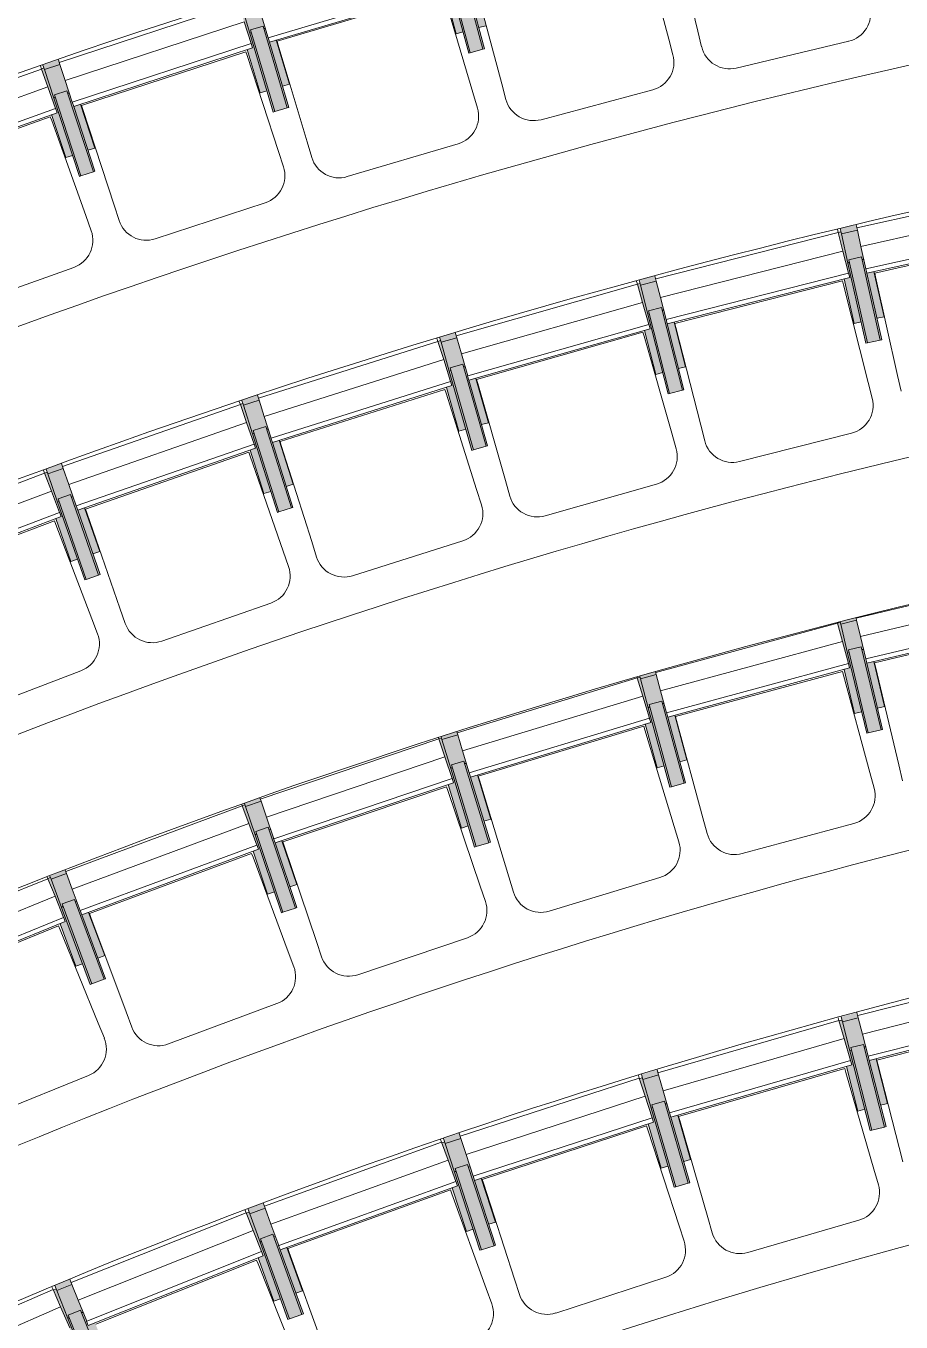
# Model space of a CAD drawing. Header units: millimetres. Extents: x 90978 to 295199, y -4084 to 97293.
# Drawn here: x 204839 to 206977, y 20361 to 23528 of the extents above; entities that cross this region are included whole.
import ezdxf

# ---------------------------------------------------------------- set-up
doc = ezdxf.new("R2010")
doc.units = ezdxf.units.MM
doc.header["$MEASUREMENT"] = 0
doc.layers.add('CSM-STL-XX-ZZ-M3-A-XXXX-00001_detached _19_04_21__rvt-1-Level 0$0$I-FURN', color=8, linetype='CONTINUOUS', lineweight=9)

msp = doc.modelspace()

# ---------------------------------------------------------------- hatches: boundary and pattern name
at = {"layer": 'CSM-STL-XX-ZZ-M3-A-XXXX-00001_detached _19_04_21__rvt-1-Level 0$0$I-FURN'}
h = msp.add_hatch(color=256, dxfattribs=at)
h.paths.add_polyline_path([(205889.6, 23509), (205906.5, 23513.5), (205848.2, 23730.8), (205842.3, 23728.3), (205874.6, 23619.8), (205861, 23615.7), (205870.3, 23581)], flags=0)
h.paths.add_polyline_path([(205945.1, 23523.9), (205962, 23528.4), (205932.8, 23637.3), (205915.9, 23632.8), (205937.3, 23552.9)], flags=0)
for points in [[(205924.2, 23462.5), (205955.2, 23470.9), (205901.3, 23672.2), (205870.3, 23663.8), (205890.2, 23589.6)], [(205955.2, 23470.9), (205959, 23471.9), (205905.9, 23666), (205903, 23666), (205937.3, 23537.6)], [(205920.4, 23461.5), (205924.2, 23462.5), (205871.9, 23657.7), (205868.4, 23655.7), (205920.1, 23462.5)], [(205385.5, 23510.1), (205389, 23512.2), (205387.2, 23518.4), (205418, 23527.5), (205419.8, 23521.4), (205423.9, 23521.6), (205402.9, 23592), (205364.6, 23580.6), (205385.2, 23511.2)], [(205442.9, 23317.5), (205446.7, 23318.6), (205389, 23512.2), (205385.5, 23510.1), (205442.5, 23318.6)], [(205446.7, 23318.6), (205477.4, 23327.8), (205418, 23527.5), (205387.2, 23518.4), (205435.7, 23355.4)], [(205477.4, 23327.8), (205481.2, 23328.9), (205423.9, 23521.6), (205419.8, 23521.4), (205469.2, 23355.4)], [(204884, 23421.2), (204922, 23433.7), (204918.2, 23445.3), (204880.4, 23432.3)], [(204906.9, 23351.4), (204910.3, 23353.6), (204908.3, 23359.7), (204938.9, 23369.7), (204940.8, 23363.6), (204944.9, 23363.9), (204922, 23433.7), (204884, 23421.2), (204906.6, 23352.4)], [(204969.5, 23160.4), (204973.2, 23161.6), (204910.3, 23353.6), (204906.9, 23351.4), (204969.1, 23161.6)], [(204973.2, 23161.6), (205003.7, 23171.6), (204938.9, 23369.7), (204908.3, 23359.7), (204929, 23296.7)], [(205003.7, 23171.6), (205007.5, 23172.9), (204944.9, 23363.9), (204940.8, 23363.6), (204984.9, 23229.2)], [(206830.7, 23020.3), (206869.8, 23029.1), (206866.9, 23041.7), (206828, 23032.7)], [(206846.7, 22948.6), (206850.4, 22950.5), (206849, 22956.7), (206880.3, 22963.7), (206881.7, 22957.5), (206885.7, 22957.5), (206869.8, 23029.1), (206830.8, 23020.1), (206846.3, 22950.6)], [(206894.4, 22753.3), (206925.7, 22760.3), (206880.3, 22963.7), (206849, 22956.7), (206864.5, 22887)], [(206890.5, 22752.4), (206894.4, 22753.3), (206850.4, 22950.5), (206846.7, 22948.6), (206890.3, 22753.3)], [(206925.7, 22760.3), (206929.6, 22761.2), (206884.8, 22957.4), (206881.7, 22957.3), (206914.3, 22811.4)], [(206339.9, 22894.7), (206378.7, 22904.5), (206375.4, 22917.5), (206336.7, 22907.5), (206338, 22902.4)], [(206358, 22823.4), (206361.6, 22825.4), (206360, 22831.6), (206391.1, 22839.5), (206392.7, 22833.3), (206396.8, 22833.3), (206378.7, 22904.5), (206339.9, 22894.7), (206357.9, 22824)], [(206411.2, 22629.6), (206442.4, 22637.5), (206391.1, 22839.5), (206360, 22831.6), (206405.4, 22652.8)], [(206407.4, 22628.6), (206411.2, 22629.6), (206361.6, 22825.4), (206358, 22823.4), (206407.2, 22629.6)], [(206442.4, 22637.5), (206446.2, 22638.4), (206395.7, 22833.3), (206392.7, 22833.3), (206438.5, 22652.8)], [(205853, 22754.8), (205891.4, 22765.8), (205887.6, 22779.2), (205849.4, 22767.2)], [(205873.1, 22684.2), (205876.6, 22686.2), (205874.8, 22692.4), (205905.7, 22701.2), (205907.5, 22695), (205911.6, 22695.1), (205891.4, 22765.8), (205853, 22754.8), (205872.6, 22685.8)], [(205928.1, 22490.8), (205931.9, 22491.9), (205876, 22685.9), (205873.4, 22683), (205927.8, 22491.9)], [(205931.9, 22491.9), (205962.8, 22500.7), (205905.7, 22701.2), (205874.8, 22692.4), (205892.5, 22630.2)], [(205962.8, 22500.7), (205966.6, 22501.8), (205910.4, 22695.1), (205907.5, 22695), (205942.5, 22572)], [(205370.2, 22601), (205408.4, 22613.1), (205404.3, 22625.8), (205366.5, 22612.8)], [(205392.4, 22531), (205395.9, 22533.1), (205393.9, 22539.2), (205424.6, 22548.9), (205426.5, 22542.8), (205430.5, 22543), (205408.4, 22613.1), (205370.2, 22601), (205391.9, 22532.5)], [(205453, 22339.3), (205456.8, 22340.5), (205394.9, 22532.5), (205392.4, 22531), (205452.6, 22340.5)], [(205456.8, 22340.5), (205487.4, 22350.2), (205424.6, 22548.9), (205393.9, 22539.2), (205432.1, 22418.6)], [(205487.4, 22350.2), (205491.1, 22351.3), (205430.5, 22543), (205426.5, 22542.8), (205467.4, 22413.3)], [(204892.2, 22433.3), (204929.9, 22446.4), (204925.7, 22458.7), (204888.2, 22444.7)], [(204916.3, 22363.9), (204919.7, 22366.1), (204917.6, 22372.2), (204948, 22382.7), (204950.1, 22376.7), (204954.1, 22377.1), (204929.9, 22446.4), (204892.2, 22433.3), (204915.9, 22365.3)], [(204982.5, 22174.1), (204986.2, 22175.4), (204919.7, 22366.1), (204916.3, 22363.9), (204982, 22175.4)], [(204986.2, 22175.4), (205016.5, 22185.9), (204948, 22382.7), (204917.6, 22372.2), (204983, 22184.4)], [(205016.5, 22185.9), (205020.2, 22187.2), (204954.1, 22377.1), (204950.1, 22376.7), (204999.6, 22234.4)], [(206829.1, 22066.4), (206868, 22075.6), (206866.7, 22081.1), (206827.8, 22071.7)], [(206846.1, 21994.9), (206849.7, 21996.8), (206848.2, 22003), (206879.5, 22010.4), (206881, 22004.2), (206885, 22004.2), (206868, 22075.6), (206829.1, 22066.4), (206845.7, 21996.6)], [(206892.7, 21799.4), (206896.5, 21800.3), (206849.7, 21996.8), (206846.1, 21994.9), (206892.5, 21800.3)], [(206896.5, 21800.3), (206927.8, 21807.7), (206879.5, 22010.4), (206848.2, 22003), (206863, 21941.1)], [(206927.8, 21807.7), (206931.6, 21808.6), (206884, 22004.2), (206881, 22004.2), (206914.2, 21864.8)], [(206340, 21932.7), (206378.6, 21943.1), (206376.8, 21949.9), (206338.3, 21939.1)], [(206359.2, 21861.8), (206362.7, 21863.8), (206361.1, 21869.9), (206392.1, 21878.3), (206393.8, 21872.1), (206397.8, 21872.2), (206378.6, 21943.1), (206340, 21932.7), (206359.1, 21862.1)], [(206411.7, 21667.7), (206415.5, 21668.8), (206362.7, 21863.8), (206359.2, 21861.8), (206411.5, 21668.8)], [(206415.5, 21668.8), (206446.5, 21677.2), (206392.1, 21878.3), (206361.1, 21869.9), (206402.8, 21716)], [(206446.5, 21677.2), (206450.3, 21678.2), (206396.7, 21872.2), (206393.8, 21872.1), (206436, 21716)], [(205855.2, 21784.1), (205893.5, 21795.8), (205891.2, 21803.4), (205853.2, 21790.8)], [(205876.6, 21713.8), (205880.1, 21716), (205878.2, 21722), (205908.9, 21731.4), (205910.8, 21725.3), (205914.9, 21725.5), (205893.5, 21795.8), (205855.2, 21784.1), (205876.2, 21715.2)], [(205938.8, 21522.6), (205969.5, 21532), (205908.9, 21731.4), (205878.2, 21722), (205897.2, 21659.6)], [(205935, 21521.5), (205938.8, 21522.6), (205880.1, 21715.9), (205876.6, 21713.8), (205934.7, 21522.6)], [(205969.5, 21532), (205973.3, 21533.1), (205914.9, 21725.5), (205910.8, 21725.3), (205948.6, 21600.8)], [(205375.2, 21620.9), (205413.1, 21633.6), (205410.5, 21641.5), (205372.9, 21627.9)], [(205398.7, 21551.2), (205402.1, 21553.4), (205400.1, 21559.5), (205430.5, 21569.8), (205432.6, 21563.7), (205436.6, 21564), (205413.1, 21633.6), (205375.2, 21620.9), (205398.3, 21552.5)], [(205466.7, 21362), (205497.2, 21372.3), (205430.5, 21569.8), (205400.1, 21559.5), (205426.3, 21481.8)], [(205463, 21360.8), (205466.7, 21362), (205402.1, 21553.4), (205398.7, 21551.2), (205462.6, 21362)], [(205497.2, 21372.3), (205500.9, 21373.6), (205436.6, 21564), (205432.6, 21563.7), (205479.5, 21424.7)], [(204900.4, 21443), (204937.9, 21456.9), (204934.9, 21465.2), (204897.6, 21450.5)], [(204926, 21374.1), (204929.4, 21376.4), (204927.2, 21382.4), (204957.3, 21393.6), (204959.5, 21387.6), (204963.5, 21388.1), (204937.9, 21456.9), (204900.4, 21443), (204925.6, 21375.2)], [(204999.8, 21187.1), (205029.9, 21198.3), (204957.3, 21393.6), (204927.4, 21381.7), (204997.6, 21192.9)], [(205029.9, 21198.3), (205033.6, 21199.7), (204963.5, 21388.1), (204959.5, 21387.6), (205015.5, 21237.1)], [(204996.1, 21185.7), (204999.8, 21187.1), (204929.4, 21376.4), (204926, 21374.1), (204995.6, 21187.1)], [(206833.4, 21094.5), (206872.1, 21104.3), (206868.9, 21117.1), (206830.3, 21106.6)], [(206851.5, 21023.3), (206855.1, 21025.2), (206853.5, 21031.4), (206884.6, 21039.3), (206886.2, 21033.1), (206890.2, 21033.1), (206872.1, 21104.3), (206833.4, 21094.5), (206850.5, 21027.2)], [(206904.9, 20829.4), (206936, 20837.4), (206884.6, 21039.3), (206853.5, 21031.4), (206868.9, 20970.8)], [(206936, 20837.4), (206939.9, 20838.3), (206889.2, 21033.1), (206886.2, 21033.1), (206920.1, 20900.2)], [(206901.1, 20828.5), (206904.9, 20829.4), (206855.1, 21025.2), (206851.5, 21023.3), (206900.9, 20829.4)], [(206345.8, 20953.7), (206384.3, 20964.8), (206380.6, 20977.4), (206342.4, 20965.8)], [(206366.3, 20883.2), (206369.8, 20885.2), (206368, 20891.3), (206398.9, 20900.3), (206400.6, 20894.1), (206404.7, 20894.3), (206384.3, 20964.8), (206345.8, 20953.7), (206365.8, 20884.9)], [(206422.2, 20690.1), (206426, 20691.2), (206369.8, 20885.2), (206366.3, 20883.2), (206421.9, 20691.2)], [(206426, 20691.2), (206456.8, 20700.1), (206398.9, 20900.3), (206368, 20891.3), (206400.5, 20779.2)], [(206456.8, 20700.1), (206460.6, 20701.2), (206404.7, 20894.3), (206400.6, 20894.1), (206435.8, 20772.5)], [(205863.2, 20797.3), (205901.2, 20809.6), (205897.1, 20822.2), (205859.2, 20809.6)], [(205885.9, 20727.4), (205889.1, 20730.1), (205887.3, 20735.6), (205917.9, 20745.6), (205919.9, 20739.5), (205923.9, 20739.7), (205901.2, 20809.6), (205863.2, 20797.3), (205885.8, 20727.5)], [(205951.7, 20537.4), (205982.3, 20547.4), (205917.9, 20745.6), (205887.3, 20735.6), (205949.3, 20545)], [(205948, 20536.2), (205951.7, 20537.4), (205889.3, 20729.5), (205885.9, 20727.4), (205947.6, 20537.4)], [(205982.3, 20547.4), (205986, 20548.6), (205923.9, 20739.7), (205919.9, 20739.5), (205976.5, 20565.1)], [(205385.8, 20625.2), (205423.4, 20638.8), (205418.7, 20651.9), (205381.1, 20638.2), (205382.5, 20634.4)], [(205410.8, 20556.1), (205414.1, 20558.4), (205411.9, 20564.4), (205442.2, 20575.3), (205444.3, 20569.3), (205448.4, 20569.7), (205423.4, 20638.8), (205385.8, 20625.2), (205409.9, 20558.6)], [(205479, 20367.1), (205482.7, 20368.4), (205414.1, 20558.4), (205410.8, 20556.1), (205478.6, 20368.4)], [(205482.7, 20368.4), (205513, 20379.3), (205442.2, 20575.3), (205411.9, 20564.4), (205482.1, 20370.2)], [(205513, 20379.3), (205516.7, 20380.7), (205448.4, 20569.7), (205444.3, 20569.3), (205501.4, 20411.3)], [(204914.2, 20437.8), (204951.4, 20452.6), (204946.2, 20465.8), (204909.4, 20450)], [(204941.4, 20369.6), (204944.7, 20372), (204942.4, 20377.9), (204972.2, 20389.8), (204974.6, 20383.8), (204978.6, 20384.4), (204951.4, 20452.6), (204914.2, 20437.8), (204940.5, 20371.8)], [(205015.8, 20182.8), (205019.5, 20184.3), (204944.6, 20371.8), (204941.4, 20369.6), (205015.2, 20184.3)], [(205019.5, 20184.3), (205049.3, 20196.2), (204971.6, 20389.5), (204942.4, 20377.9), (205013.6, 20199.1)], [(205049.3, 20196.2), (205053, 20197.6), (204978.6, 20384.4), (204974.6, 20383.8), (205037, 20227.1)]]:
    msp.add_hatch(color=256, dxfattribs=at).paths.add_polyline_path(points, flags=0)
h = msp.add_hatch(color=256, dxfattribs=at)
h.paths.add_polyline_path([(205410.8, 23364.1), (205427.5, 23369.1), (205363.4, 23584.7), (205357.5, 23582), (205392.7, 23474.4), (205379.2, 23470), (205409.6, 23368)], flags=0)
h.paths.add_polyline_path([(205465.9, 23380.5), (205482.6, 23385.5), (205450.5, 23493.6), (205433.7, 23488.6), (205455.6, 23414.8)], flags=0)
h = msp.add_hatch(color=256, dxfattribs=at)
h.paths.add_polyline_path([(204936.1, 23206.1), (204952.7, 23211.5), (204882.7, 23425.4), (204876.9, 23422.5), (204915.1, 23315.9), (204902, 23310.2), (204915.1, 23270.3)], flags=0)
h.paths.add_polyline_path([(204990.7, 23224), (205007.4, 23229.4), (204972.2, 23336.6), (204955.9, 23330.4), (204984.9, 23241.9)], flags=0)
h = msp.add_hatch(color=256, dxfattribs=at)
h.paths.add_polyline_path([(206861.7, 22801.2), (206878.8, 22805), (206829.8, 23024.6), (206823.3, 23022.8), (206851.1, 22913), (206837.5, 22909.6), (206849, 22858.3)], flags=0)
h.paths.add_polyline_path([(206917.8, 22813.7), (206934.9, 22817.5), (206910.3, 22927.6), (206893.3, 22923.7), (206914.3, 22829.4)], flags=0)
h = msp.add_hatch(color=256, dxfattribs=at)
h.paths.add_polyline_path([(206377.2, 22676.5), (206394.2, 22680.8), (206338.9, 22898.9), (206332.4, 22896.9), (206363.4, 22788), (206349.9, 22784.1), (206371.4, 22699.3)], flags=0)
h.paths.add_polyline_path([(206433, 22690.6), (206449.9, 22694.9), (206422.2, 22804.2), (206405.2, 22799.9), (206426.5, 22716)], flags=0)
h = msp.add_hatch(color=256, dxfattribs=at)
h.paths.add_polyline_path([(205896.6, 22537.8), (205913.4, 22542.6), (205851.8, 22759), (205845.4, 22756.9), (205879.5, 22648.9), (205866.1, 22644.7), (205879.5, 22597.7)], flags=0)
h.paths.add_polyline_path([(205951.9, 22553.6), (205968.7, 22558.3), (205937.8, 22666.8), (205921, 22662), (205942.5, 22586.4)], flags=0)
h = msp.add_hatch(color=256, dxfattribs=at)
h.paths.add_polyline_path([(205420.1, 22385.3), (205436.8, 22390.6), (205368.9, 22605.1), (205362.6, 22602.8), (205399.8, 22495.9), (205386.6, 22491.3), (205409.6, 22418.6)], flags=0)
h.paths.add_polyline_path([(205474.9, 22402.7), (205491.6, 22407.9), (205456.8, 22515.2), (205440.9, 22510.2), (205469.9, 22418.6)], flags=0)
h = msp.add_hatch(color=256, dxfattribs=at)
h.paths.add_polyline_path([(204948.2, 22219.1), (204964.8, 22224.9), (204890.8, 22437.4), (204884.5, 22434.9), (204924.8, 22329), (204911.9, 22323.5), (204924.8, 22286.4)], flags=0)
h.paths.add_polyline_path([(205002.5, 22238), (205019.1, 22243.8), (204982, 22350.3), (204965.6, 22344.1), (204999.6, 22246.4)], flags=0)
h = msp.add_hatch(color=256, dxfattribs=at)
h.paths.add_polyline_path([(206863.2, 21847.6), (206880.2, 21851.7), (206828.1, 22070.6), (206821.2, 22068.5), (206850.8, 21959.2), (206837.5, 21955.6), (206850.8, 21899.6)], flags=0)
h.paths.add_polyline_path([(206919.1, 21861), (206936.2, 21865), (206910, 21974.7), (206893, 21970.7), (206914.2, 21881.8)], flags=0)
h = msp.add_hatch(color=256, dxfattribs=at)
h.paths.add_polyline_path([(206380.8, 21715.1), (206397.7, 21719.7), (206338.9, 21936.9), (206332.1, 21934.6), (206365, 21826.2), (206351.8, 21822.2), (206380.5, 21716)], flags=0)
h.paths.add_polyline_path([(206436.3, 21730.1), (206453.2, 21734.7), (206423.7, 21843.6), (206406.8, 21839), (206428.2, 21759.8)], flags=0)
h = msp.add_hatch(color=256, dxfattribs=at)
h.paths.add_polyline_path([(205902.6, 21567.9), (205919.4, 21573), (205854, 21788.3), (205847.3, 21785.8), (205883.5, 21678.5), (205870.4, 21674.1), (205902.6, 21568.1)], flags=0)
h.paths.add_polyline_path([(205957.7, 21584.6), (205974.4, 21589.7), (205941.6, 21697.6), (205924.9, 21692.5), (205948.6, 21614.4)], flags=0)
h = msp.add_hatch(color=256, dxfattribs=at)
h.paths.add_polyline_path([(205429.2, 21406.2), (205445.8, 21411.8), (205373.8, 21625), (205367.2, 21622.3), (205406.7, 21516.1), (205393.7, 21511.2), (205406.7, 21472.9)], flags=0)
h.paths.add_polyline_path([(205483.7, 21424.6), (205500.3, 21430.2), (205464.2, 21537), (205447.6, 21531.4), (205479.5, 21437)], flags=0)
h = msp.add_hatch(color=256, dxfattribs=at)
h.paths.add_polyline_path([(204960.9, 21230.1), (204977.3, 21236.2), (204898.9, 21447.1), (204892.4, 21444.2), (204935.1, 21339.3), (204922.6, 21333.2), (204959.5, 21234)], flags=0)
h.paths.add_polyline_path([(205014.8, 21250.1), (205031.2, 21256.2), (204991.9, 21361.9), (204975.5, 21355.8), (204999.8, 21290.6)], flags=0)
h = msp.add_hatch(color=256, dxfattribs=at)
h.paths.add_polyline_path([(206870.9, 20876.3), (206887.8, 20880.7), (206832.3, 21098.7), (206825, 21096.8), (206856.1, 20989.1), (206843.1, 20985.4), (206869.8, 20880.7)], flags=0)
h.paths.add_polyline_path([(206926.6, 20890.5), (206943.5, 20894.8), (206915.7, 21004.1), (206898.7, 20999.8), (206920.1, 20916.1)], flags=0)
h = msp.add_hatch(color=256, dxfattribs=at)
h.paths.add_polyline_path([(206390.4, 20736.9), (206407.2, 20741.8), (206344.6, 20957.9), (206337.4, 20955.8), (206372, 20849.2), (206359.1, 20845), (206378.2, 20779.2)], flags=0)
h.paths.add_polyline_path([(206445.6, 20752.9), (206462.4, 20757.7), (206431.1, 20866.1), (206414.6, 20860.2), (206438, 20779.2)], flags=0)
h = msp.add_hatch(color=256, dxfattribs=at)
h.paths.add_polyline_path([(205914.7, 20582), (205931.4, 20587.4), (205861.8, 20801.4), (205854.6, 20799), (205892.7, 20693.6), (205879.9, 20689), (205892.7, 20649.7)], flags=0)
h.paths.add_polyline_path([(205969.4, 20599.8), (205986, 20605.2), (205951.2, 20712.4), (205934.8, 20706.2), (205963.2, 20618.9)], flags=0)
h = msp.add_hatch(color=256, dxfattribs=at)
h.paths.add_polyline_path([(205444.3, 20411.7), (205460.8, 20417.7), (205384.3, 20629.3), (205377.2, 20626.7), (205418.7, 20522.6), (205406.1, 20517.6), (205418.7, 20482.7)], flags=0)
h.paths.add_polyline_path([(205498.4, 20431.3), (205514.8, 20437.2), (205476.5, 20543.3), (205460.1, 20537.3), (205497.2, 20434.4)], flags=0)
h = msp.add_hatch(color=256, dxfattribs=at)
h.paths.add_polyline_path([(204979.6, 20226.3), (204995.9, 20232.8), (204912.6, 20441.9), (204905.6, 20439.1), (204949.4, 20335.9), (204938, 20330.9), (204974.6, 20239.1)], flags=0)
h.paths.add_polyline_path([(205033.1, 20247.6), (205049.3, 20254.1), (205007.6, 20358.9), (204991.3, 20352.4), (205019.5, 20281.7)], flags=0)

# ---------------------------------------------------------------- linework, layer by layer
for p, q in [((206480.3, 23515.1), (206423.1, 23754.8)), ((206345.4, 23733.8), (206409.2, 23495.8)), ((205870.3, 23663.8), (205924.2, 23462.5)), ((205901.3, 23672.2), (205955.2, 23470.9)), ((205430.6, 23499.1), (205871.5, 23630.3)), ((205868.4, 23655.7), (205920.4, 23461.5)), ((205959, 23471.9), (205915.9, 23632.8)), ((205433.7, 23488.6), (205874.6, 23619.8)), ((205452.5, 23490.4), (205857.4, 23610.9)), ((205860.3, 23601.3), (205930.5, 23365.1)), ((205861, 23615.7), (205889.6, 23509)), ((206001.1, 23386.4), (205937.3, 23624.5)), ((204920.4, 23438.8), (205357.5, 23582)), ((205364.6, 23580.6), (205385.5, 23510.1)), ((205371.9, 23537.9), (204934.8, 23394.7)), ((205371.9, 23537.9), (205389.3, 23484.8)), ((205430.6, 23499.1), (205414.6, 23552.6)), ((205385.5, 23510.1), (205389, 23512.2)), ((205385.5, 23510.1), (205442.9, 23317.5)), ((205387.2, 23518.4), (205418, 23527.5)), ((205387.2, 23518.4), (205446.7, 23318.6)), ((205418, 23527.5), (205477.4, 23327.8)), ((205419.8, 23521.4), (205423.9, 23521.6)), ((205889.6, 23509), (205906.5, 23513.5)), ((205945.1, 23523.9), (205962, 23528.4)), ((206489.5, 23476.7), (206480.3, 23515.1)), ((204952.2, 23341.6), (205389.3, 23484.8)), ((204955.6, 23331.2), (205392.7, 23474.4)), ((205379.2, 23470), (205410.8, 23364.1)), ((205389.1, 23485.4), (205392.7, 23474.4)), ((205433.7, 23488.6), (205430.4, 23499.7)), ((205481.2, 23328.9), (205433.7, 23488.6)), ((205482.6, 23385.5), (205450.5, 23493.6)), ((205455.3, 23480.8), (205452.5, 23490.4)), ((205525.6, 23244.6), (205455.3, 23480.8)), ((205955.2, 23470.9), (205924.2, 23462.5)), ((205959, 23471.9), (205955.2, 23470.9)), ((206409.2, 23495.8), (206419.4, 23457.6)), ((206573.8, 23424.9), (206848.6, 23490.5)), ((204918.2, 23445.3), (204922, 23433.7)), ((204974.4, 23333.5), (205375.8, 23465)), ((205375.8, 23465), (205378.9, 23455.6)), ((205378.9, 23455.6), (205455.6, 23221.4)), ((205924.2, 23462.5), (205920.4, 23461.5)), ((204443.8, 23267.3), (204876.9, 23422.5)), ((204874.1, 23430.2), (204876.9, 23422.5)), ((204882.7, 23425.4), (204876.6, 23423.4)), ((204876.9, 23422.5), (204892.5, 23378.8)), ((204884, 23421.2), (204880.4, 23432.3)), ((204884, 23421.2), (204922, 23433.7)), ((204884, 23421.2), (204906.9, 23351.4)), ((204934.8, 23394.7), (204922, 23433.7)), ((204892.5, 23378.8), (204459.5, 23223.7)), ((204892.5, 23378.8), (204911.4, 23326.2)), ((204952.2, 23341.6), (204934.8, 23394.7)), ((205465.9, 23380.5), (205482.6, 23385.5)), ((206011.3, 23348.3), (206001.1, 23386.4)), ((204906.9, 23351.4), (204910.3, 23353.6)), ((204906.9, 23351.4), (204969.5, 23160.4)), ((204908.3, 23359.7), (204938.9, 23369.7)), ((204908.3, 23359.7), (204973.2, 23161.6)), ((204938.9, 23369.7), (205003.7, 23171.6)), ((204940.8, 23363.6), (204944.9, 23363.9)), ((205410.8, 23364.1), (205427.5, 23369.1)), ((205930.5, 23365.1), (205941.8, 23327.3)), ((206097.1, 23298.8), (206369.9, 23371.9)), ((204478.3, 23171), (204911.4, 23326.2)), ((204482, 23160.7), (204915.1, 23315.9)), ((204901.7, 23311.1), (204936.1, 23206.1)), ((204911.1, 23326.8), (204915.1, 23315.9)), ((204955.6, 23331.2), (204952, 23342.2)), ((205007.5, 23172.9), (204955.6, 23331.2)), ((205007.4, 23229.4), (204972.2, 23336.6)), ((204977.5, 23324), (204974.4, 23333.5)), ((205054.2, 23089.9), (204977.5, 23324)), ((205446.7, 23318.6), (205442.9, 23317.5)), ((205477.4, 23327.8), (205446.7, 23318.6)), ((205481.2, 23328.9), (205477.4, 23327.8)), ((204500.7, 23163.6), (204898.4, 23306.1)), ((204898.4, 23306.1), (204901.8, 23296.7)), ((204901.8, 23296.7), (204984.9, 23064.7)), ((204990.7, 23224), (205007.4, 23229.4)), ((205455.6, 23221.4), (205468, 23183.9)), ((205536.9, 23206.8), (205525.6, 23244.6)), ((205623.9, 23159.6), (205894.7, 23240.2)), ((204936.1, 23206.1), (204952.7, 23211.5)), ((204973.2, 23161.6), (204969.5, 23160.4)), ((205003.7, 23171.6), (204973.2, 23161.6)), ((205007.5, 23172.9), (205003.7, 23171.6)), ((206868.6, 23034.3), (207317.6, 23134.5)), ((205066.5, 23052.3), (205054.2, 23089.9)), ((205154.8, 23007.6), (205423.2, 23095.5)), ((207327.7, 23089.2), (206878.7, 22989)), ((204984.9, 23064.7), (204998.2, 23027.5)), ((206821.1, 23031.2), (206823.3, 23022.8)), ((206830.7, 23020.3), (206828, 23032.7)), ((206830.7, 23020.3), (206869.8, 23029.1)), ((206866.9, 23041.7), (206869.8, 23029.1)), ((206878.7, 22989), (206869.8, 23029.1)), ((206890.9, 22934.4), (207339.8, 23034.6)), ((206377.4, 22909.7), (206823.3, 23022.8)), ((206829.8, 23024.6), (206823.2, 23023.1)), ((206823.3, 23022.8), (206834.7, 22977.8)), ((206830.7, 23020.3), (206846.7, 22948.6)), ((206893.3, 22923.7), (207342.2, 23023.9)), ((206912.1, 22924.2), (207324.5, 23016.3)), ((206834.7, 22977.8), (206388.8, 22864.7)), ((206834.7, 22977.8), (206848.4, 22923.7)), ((206849, 22956.7), (206880.3, 22963.7)), ((206890.9, 22934.4), (206878.7, 22989)), ((206880.3, 22963.7), (206925.7, 22760.3)), ((204690, 22842.7), (204955.9, 22938)), ((206846.7, 22948.6), (206850.4, 22950.5)), ((206846.7, 22948.6), (206890.5, 22752.4)), ((206849, 22956.7), (206894.4, 22753.3)), ((206881.7, 22957.5), (206885.8, 22957.3)), ((206893.3, 22923.7), (206890.7, 22935.1)), ((206329.9, 22905.7), (206332.4, 22896.9)), ((206339.9, 22894.7), (206336.7, 22907.5)), ((206339.9, 22894.7), (206378.7, 22904.5)), ((206375.4, 22917.5), (206378.7, 22904.5)), ((206388.8, 22864.7), (206378.7, 22904.5)), ((206402.5, 22810.5), (206848.4, 22923.7)), ((206405.2, 22799.9), (206851.1, 22913)), ((206424.1, 22801), (206833.6, 22904.8)), ((206833.6, 22904.8), (206836, 22895.2)), ((206837.5, 22909.6), (206861.7, 22801.2)), ((206848.3, 22924.3), (206851.1, 22913)), ((206929.6, 22761.2), (206893.3, 22923.7)), ((206934.9, 22817.5), (206910.3, 22927.6)), ((206914.3, 22914.5), (206912.1, 22924.2)), ((206968, 22674), (206914.3, 22914.5)), ((205890, 22770.9), (206332.4, 22896.9)), ((206338.9, 22898.9), (206332.3, 22897.2)), ((206332.4, 22896.9), (206345.1, 22852.3)), ((206339.9, 22894.7), (206358, 22823.4)), ((206836, 22895.2), (206896.6, 22656.3)), ((206345.1, 22852.3), (205902.7, 22726.3)), ((206345.1, 22852.3), (206360.4, 22798.5)), ((206360, 22831.6), (206391.1, 22839.5)), ((206402.5, 22810.5), (206388.8, 22864.7)), ((206391.1, 22839.5), (206442.4, 22637.5)), ((206358, 22823.4), (206361.6, 22825.4)), ((206358, 22823.4), (206407.4, 22628.6)), ((206360, 22831.6), (206411.2, 22629.6)), ((206392.7, 22833.3), (206396.8, 22833.3)), ((206405.2, 22799.9), (206402.4, 22811.2)), ((206449.9, 22694.9), (206422.2, 22804.2)), ((206861.7, 22801.2), (206878.8, 22805)), ((206917.8, 22813.7), (206934.9, 22817.5)), ((205887.6, 22779.2), (205891.4, 22765.8)), ((205918, 22672.6), (206360.4, 22798.5)), ((205921, 22662), (206363.4, 22788)), ((205939.8, 22663.6), (206346.1, 22779.3)), ((206346.1, 22779.3), (206348.8, 22769.7)), ((206349.9, 22784.1), (206377.2, 22676.5)), ((206360.2, 22799.2), (206363.4, 22788)), ((206446.2, 22638.4), (206405.2, 22799.9)), ((206426.5, 22791.3), (206424.1, 22801)), ((206487.1, 22552.5), (206426.5, 22791.3)), ((205406.8, 22618.2), (205845.4, 22756.9)), ((205842.8, 22765.1), (205845.4, 22756.9)), ((205851.8, 22759), (205845.3, 22757.1)), ((205845.4, 22756.9), (205859.4, 22712.6)), ((205853, 22754.8), (205849.4, 22767.2)), ((205853, 22754.8), (205891.4, 22765.8)), ((205853, 22754.8), (205873.1, 22684.2)), ((205902.7, 22726.3), (205891.4, 22765.8)), ((206348.8, 22769.7), (206416.3, 22532.7)), ((206894.4, 22753.3), (206890.5, 22752.4)), ((206925.7, 22760.3), (206894.4, 22753.3)), ((206929.6, 22761.2), (206925.7, 22760.3)), ((205859.4, 22712.6), (205420.8, 22573.9)), ((205859.4, 22712.6), (205876.2, 22659.3)), ((205918, 22672.6), (205902.7, 22726.3)), ((205873.1, 22684.2), (205876.6, 22686.2)), ((205873.1, 22684.2), (205928.1, 22490.8)), ((205874.8, 22692.4), (205905.7, 22701.2)), ((205874.8, 22692.4), (205931.9, 22491.9)), ((205905.7, 22701.2), (205962.8, 22500.7)), ((205907.5, 22695), (205911.6, 22695.1)), ((206377.2, 22676.5), (206394.2, 22680.8)), ((206433, 22690.6), (206449.9, 22694.9)), ((205437.6, 22520.6), (205876.2, 22659.3)), ((205440.9, 22510.2), (205879.5, 22648.9)), ((205876, 22660), (205879.5, 22648.9)), ((205921, 22662), (205917.8, 22673.2)), ((205966.6, 22501.8), (205921, 22662)), ((205968.7, 22558.3), (205937.8, 22666.8)), ((205942.5, 22654), (205939.8, 22663.6)), ((206010, 22417), (205942.5, 22654)), ((206896.6, 22656.3), (206906.3, 22618)), ((206976.6, 22635.5), (206968, 22674)), ((205404.3, 22625.8), (205408.4, 22613.1)), ((205459.7, 22512.3), (205862.5, 22639.7)), ((205862.5, 22639.7), (205865.5, 22630.2)), ((205865.5, 22630.2), (205939.8, 22395.3)), ((205866.1, 22644.7), (205896.6, 22537.8)), ((206411.2, 22629.6), (206407.4, 22628.6)), ((206442.4, 22637.5), (206411.2, 22629.6)), ((206446.2, 22638.4), (206442.4, 22637.5)), ((204928.2, 22451.5), (205362.6, 22602.8)), ((205359.9, 22610.6), (205362.6, 22602.8)), ((205368.9, 22605.1), (205362.5, 22603.1)), ((205362.6, 22602.8), (205377.8, 22559)), ((205370.2, 22601), (205366.5, 22612.8)), ((205370.2, 22601), (205408.4, 22613.1)), ((205370.2, 22601), (205392.4, 22531)), ((205420.8, 22573.9), (205408.4, 22613.1)), ((205377.8, 22559), (204943.4, 22407.7)), ((205377.8, 22559), (205396.2, 22506.2)), ((205437.6, 22520.6), (205420.8, 22573.9)), ((205951.9, 22553.6), (205968.7, 22558.3)), ((206496.9, 22514.2), (206487.1, 22552.5)), ((205392.4, 22531), (205395.9, 22533.1)), ((205392.4, 22531), (205453, 22339.3)), ((205393.9, 22539.2), (205424.6, 22548.9)), ((205393.9, 22539.2), (205456.8, 22340.5)), ((205424.6, 22548.9), (205487.4, 22350.2)), ((205426.5, 22542.8), (205430.5, 22543)), ((205440.9, 22510.2), (205437.4, 22521.3)), ((205896.6, 22537.8), (205913.4, 22542.6)), ((206416.3, 22532.7), (206427.1, 22494.7)), ((206581.9, 22463.5), (206855.7, 22533)), ((204961.8, 22354.9), (205396.2, 22506.2)), ((204965.4, 22344.5), (205399.8, 22495.9)), ((205386.6, 22491.3), (205420.1, 22385.3)), ((205396, 22506.8), (205399.8, 22495.9)), ((205491.1, 22351.3), (205440.9, 22510.2)), ((205491.6, 22407.9), (205457.6, 22515.5)), ((205462.7, 22502.8), (205459.7, 22512.3)), ((205537, 22267.9), (205462.7, 22502.8)), ((205931.9, 22491.9), (205928.1, 22490.8)), ((205962.8, 22500.7), (205931.9, 22491.9)), ((205966.6, 22501.8), (205962.8, 22500.7)), ((204925.7, 22458.7), (204929.9, 22446.4)), ((204984.1, 22347.2), (205383.1, 22486.2)), ((205383.1, 22486.2), (205386.4, 22476.8)), ((205386.4, 22476.8), (205467.4, 22244.1)), ((204454.6, 22271.1), (204884.5, 22434.9)), ((204881.7, 22442.2), (204884.5, 22434.9)), ((204890.8, 22437.4), (204884.4, 22435.1)), ((204884.5, 22434.9), (204901, 22391.5)), ((204892.2, 22433.3), (204888.2, 22444.7)), ((204892.2, 22433.3), (204929.9, 22446.4)), ((204892.2, 22433.3), (204916.3, 22363.9)), ((204943.4, 22407.7), (204929.9, 22446.4)), ((204961.8, 22354.9), (204943.4, 22407.7)), ((205474.9, 22402.7), (205491.6, 22407.9)), ((205939.8, 22395.3), (205951.7, 22357.6)), ((206020.8, 22379), (206010, 22417)), ((206107.3, 22330.9), (206379, 22408.2)), ((204901, 22391.5), (204471.1, 22227.7)), ((204901, 22391.5), (204920.9, 22339.3)), ((204916.3, 22363.9), (204919.7, 22366.1)), ((204916.3, 22363.9), (204982.5, 22174.1)), ((204917.6, 22372.2), (204948, 22382.7)), ((204917.6, 22372.2), (204986.2, 22175.4)), ((204948, 22382.7), (205016.5, 22185.9)), ((204950.1, 22376.7), (204954.1, 22377.1)), ((205420.1, 22385.3), (205436.8, 22390.6)), ((204491, 22175.5), (204920.9, 22339.3)), ((204495, 22165.2), (204924.8, 22329)), ((204920.7, 22339.9), (204924.8, 22329)), ((204965.4, 22344.5), (204961.6, 22355.5)), ((205020.2, 22187.2), (204965.4, 22344.5)), ((205019.1, 22243.8), (204982, 22350.3)), ((204987.4, 22337.8), (204984.1, 22347.2)), ((205068.5, 22105.1), (204987.4, 22337.8)), ((205456.8, 22340.5), (205453, 22339.3)), ((205487.4, 22350.2), (205456.8, 22340.5)), ((205491.1, 22351.3), (205487.4, 22350.2)), ((204513.6, 22168.4), (204908.3, 22318.9)), ((204908.3, 22318.9), (204911.9, 22309.6)), ((204911.7, 22324), (204948.2, 22219.1)), ((204911.9, 22309.6), (204999.6, 22079.3)), ((205548.9, 22230.2), (205537, 22267.9)), ((205636.7, 22184.6), (205906.1, 22269.7)), ((205002.5, 22238), (205019.1, 22243.8)), ((205467.4, 22244.1), (205480.4, 22206.8)), ((204948.2, 22219.1), (204964.8, 22224.9)), ((204986.2, 22175.4), (204982.5, 22174.1)), ((205016.5, 22185.9), (204986.2, 22175.4)), ((205020.2, 22187.2), (205016.5, 22185.9)), ((206866.7, 22080.8), (207314.2, 22187.5)), ((207325, 22142.3), (206877.5, 22035.7)), ((205170.6, 22024.7), (205437.3, 22117.6)), ((204999.6, 22079.3), (205013.7, 22042.4)), ((205081.5, 22067.8), (205068.5, 22105.1)), ((206829.1, 22066.4), (206868, 22075.6)), ((206866.7, 22081.1), (206868, 22075.6)), ((206877.5, 22035.7), (206868, 22075.6)), ((206890.5, 21981.3), (207337.9, 22088)), ((206893, 21970.7), (207340.5, 22077.3)), ((206377.2, 21948.3), (206821.2, 22068.5)), ((206820.8, 22070), (206821.2, 22068.5)), ((206828.1, 22070.6), (206821.1, 22068.9)), ((206821.2, 22068.5), (206833.4, 22023.7)), ((206829.1, 22066.4), (206827.8, 22071.7)), ((206829.1, 22066.4), (206846.1, 21994.9)), ((206911.9, 21971.4), (207322.8, 22069.4)), ((206833.4, 22023.7), (206389.3, 21903.5)), ((206833.4, 22023.7), (206848, 21969.8)), ((206890.5, 21981.3), (206877.5, 22035.7)), ((206846.1, 21994.9), (206849.7, 21996.8)), ((206846.1, 21994.9), (206892.7, 21799.4)), ((206848.2, 22003), (206879.5, 22010.4)), ((206848.2, 22003), (206896.5, 21800.3)), ((206879.5, 22010.4), (206927.8, 21807.7)), ((206881, 22004.2), (206885, 22004.2)), ((206893, 21970.7), (206890.3, 21982)), ((204709.3, 21851.5), (204973.2, 21952.1)), ((206376.8, 21949.9), (206378.6, 21943.1)), ((206403.9, 21849.6), (206848, 21969.8)), ((206406.8, 21839), (206850.8, 21959.2)), ((206425.6, 21840.3), (206833.4, 21950.7)), ((206833.4, 21950.7), (206836, 21941.1)), ((206837.5, 21955.6), (206863.2, 21847.6)), ((206847.8, 21970.4), (206850.8, 21959.2)), ((206931.6, 21808.6), (206893, 21970.7)), ((206936.2, 21865), (206910, 21974.7)), ((206914.2, 21961.8), (206911.9, 21971.4)), ((206971.3, 21722.1), (206914.2, 21961.8)), ((205892, 21800.9), (206332.1, 21934.6)), ((206331.4, 21937), (206332.1, 21934.6)), ((206338.9, 21936.9), (206332, 21935)), ((206332.1, 21934.6), (206345.6, 21890.2)), ((206340, 21932.7), (206338.3, 21939.1)), ((206340, 21932.7), (206378.6, 21943.1)), ((206340, 21932.7), (206359.2, 21861.8)), ((206389.3, 21903.5), (206378.6, 21943.1)), ((206836, 21941.1), (206900.4, 21703.3)), ((206345.6, 21890.2), (205905.4, 21756.5)), ((206345.6, 21890.2), (206361.8, 21836.7)), ((206403.9, 21849.6), (206389.3, 21903.5)), ((206359.2, 21861.8), (206362.7, 21863.8)), ((206359.2, 21861.8), (206411.7, 21667.7)), ((206361.1, 21869.9), (206392.1, 21878.3)), ((206361.1, 21869.9), (206415.5, 21668.8)), ((206392.1, 21878.3), (206446.5, 21677.2)), ((206393.8, 21872.1), (206397.8, 21872.2)), ((206919.1, 21861), (206936.2, 21865)), ((205921.7, 21703), (206361.8, 21836.7)), ((205924.9, 21692.5), (206365, 21826.2)), ((206351.8, 21822.2), (206380.8, 21715.1)), ((206361.6, 21837.4), (206365, 21826.2)), ((206406.8, 21839), (206403.8, 21850.2)), ((206450.3, 21678.2), (206406.8, 21839)), ((206453.2, 21734.7), (206423.7, 21843.6)), ((206428.2, 21830.7), (206425.6, 21840.3)), ((206492.6, 21592.9), (206428.2, 21830.7)), ((206863.2, 21847.6), (206880.2, 21851.7)), ((205855.2, 21784.1), (205853.2, 21790.8)), ((205855.2, 21784.1), (205893.5, 21795.8)), ((205891.2, 21803.4), (205893.5, 21795.8)), ((205905.4, 21756.5), (205893.5, 21795.8)), ((205943.7, 21694.4), (206347.9, 21817.2)), ((206347.9, 21817.2), (206350.8, 21807.7)), ((206350.8, 21807.7), (206422.4, 21571.9)), ((206896.5, 21800.3), (206892.7, 21799.4)), ((206927.8, 21807.7), (206896.5, 21800.3)), ((206931.6, 21808.6), (206927.8, 21807.7)), ((205411.4, 21638.7), (205847.3, 21785.8)), ((205846.4, 21788.5), (205847.3, 21785.8)), ((205854, 21788.3), (205847.1, 21786.2)), ((205847.3, 21785.8), (205862.1, 21741.8)), ((205855.2, 21784.1), (205876.6, 21713.8)), ((205862.1, 21741.8), (205426.3, 21594.8)), ((205862.1, 21741.8), (205880, 21688.9)), ((205878.2, 21722), (205908.9, 21731.4)), ((205921.7, 21703), (205905.4, 21756.5)), ((205908.9, 21731.4), (205969.5, 21532)), ((206436.3, 21730.1), (206453.2, 21734.7)), ((205876.6, 21713.8), (205880.1, 21715.9)), ((205876.6, 21713.8), (205935, 21521.5)), ((205878.2, 21722), (205938.8, 21522.6)), ((205910.8, 21725.3), (205914.9, 21725.5)), ((205924.9, 21692.5), (205921.5, 21703.6)), ((205974.4, 21589.7), (205941.6, 21697.6)), ((206380.8, 21715.1), (206397.7, 21719.7)), ((206900.4, 21703.3), (206910.8, 21665.1)), ((206980.4, 21683.6), (206971.3, 21722.1)), ((205444.1, 21541.8), (205880, 21688.9)), ((205447.6, 21531.4), (205883.5, 21678.5)), ((205466.3, 21533.9), (205866.6, 21669)), ((205866.6, 21669), (205869.8, 21659.6)), ((205870.4, 21674.1), (205902.6, 21567.9)), ((205879.8, 21689.5), (205883.5, 21678.5)), ((205973.3, 21533.1), (205924.9, 21692.5)), ((205946.5, 21684.9), (205943.7, 21694.4)), ((206018.2, 21449.1), (205946.5, 21684.9)), ((206415.5, 21668.8), (206411.7, 21667.7)), ((206446.5, 21677.2), (206415.5, 21668.8)), ((206450.3, 21678.2), (206446.5, 21677.2)), ((205375.2, 21620.9), (205413.1, 21633.6)), ((205410.5, 21641.5), (205413.1, 21633.6)), ((205426.3, 21594.8), (205413.1, 21633.6)), ((205869.8, 21659.6), (205948.6, 21426.1)), ((204936.1, 21462), (205367.2, 21622.3)), ((205366.1, 21625.4), (205367.2, 21622.3)), ((205373.8, 21625), (205367.1, 21622.7)), ((205367.2, 21622.3), (205383.4, 21578.8)), ((205375.2, 21620.9), (205372.9, 21627.9)), ((205375.2, 21620.9), (205398.7, 21551.2)), ((205383.4, 21578.8), (204952.2, 21418.5)), ((205383.4, 21578.8), (205402.9, 21526.4)), ((205400.1, 21559.5), (205430.5, 21569.8)), ((205444.1, 21541.8), (205426.3, 21594.8)), ((205430.5, 21569.8), (205497.2, 21372.3)), ((205902.6, 21567.9), (205919.4, 21573)), ((205957.7, 21584.6), (205974.4, 21589.7)), ((206422.4, 21571.9), (206433.9, 21534.1)), ((206503, 21554.7), (206492.6, 21592.9)), ((206588.8, 21505.5), (206861.5, 21579.3)), ((205398.7, 21551.2), (205402.1, 21553.4)), ((205398.7, 21551.2), (205463, 21360.8)), ((205400.1, 21559.5), (205466.7, 21362)), ((205432.6, 21563.7), (205436.6, 21564)), ((205447.6, 21531.4), (205443.9, 21542.4)), ((204971.7, 21366.1), (205402.9, 21526.4)), ((204975.5, 21355.8), (205406.7, 21516.1)), ((204994.2, 21358.9), (205390.1, 21506.1)), ((205390.1, 21506.1), (205393.6, 21496.8)), ((205393.7, 21511.3), (205429.2, 21406.2)), ((205402.6, 21527), (205406.7, 21516.1)), ((205500.9, 21373.6), (205447.6, 21531.4)), ((205500.3, 21430.2), (205464.2, 21537)), ((205469.5, 21524.5), (205466.3, 21533.9)), ((205548.3, 21291), (205469.5, 21524.5)), ((205938.8, 21522.6), (205935, 21521.5)), ((205969.5, 21532), (205938.8, 21522.6)), ((205973.3, 21533.1), (205969.5, 21532)), ((205393.6, 21496.8), (205479.5, 21265.8)), ((204466.3, 21270.8), (204892.4, 21444.2)), ((204890.9, 21447.8), (204892.4, 21444.2)), ((204898.9, 21447.1), (204892.2, 21444.6)), ((204892.4, 21444.2), (204909.9, 21401.2)), ((204900.4, 21443), (204897.6, 21450.5)), ((204900.4, 21443), (204937.9, 21456.9)), ((204900.4, 21443), (204926, 21374.1)), ((204934.9, 21465.2), (204937.9, 21456.9)), ((204952.2, 21418.5), (204937.9, 21456.9)), ((206029.7, 21411.3), (206018.2, 21449.1)), ((206117, 21364.7), (206387.3, 21446.8)), ((204971.7, 21366.1), (204952.2, 21418.5)), ((205429.2, 21406.2), (205445.8, 21411.8)), ((205483.7, 21424.6), (205500.3, 21430.2)), ((205948.6, 21426.1), (205961.2, 21388.6)), ((204909.9, 21401.2), (204483.8, 21227.8)), ((204909.9, 21401.2), (204930.9, 21349.4)), ((204927.2, 21382.4), (204957.3, 21393.6)), ((204927.2, 21382.4), (204999.8, 21187.1)), ((204957.3, 21393.6), (205029.9, 21198.3)), ((204959.5, 21387.6), (204963.5, 21388.1)), ((204504.9, 21176), (204930.9, 21349.4)), ((204926, 21374.1), (204929.4, 21376.4)), ((204926, 21374.1), (204996.1, 21185.7)), ((204930.7, 21350), (204935.1, 21339.3)), ((204975.5, 21355.8), (204971.5, 21366.7)), ((205033.6, 21199.7), (204975.5, 21355.8)), ((205031.2, 21256.2), (204991.9, 21361.9)), ((204997.6, 21349.6), (204994.2, 21358.9)), ((205083.5, 21118.6), (204997.6, 21349.6)), ((205466.7, 21362), (205463, 21360.8)), ((205497.2, 21372.3), (205466.7, 21362)), ((205500.9, 21373.6), (205497.2, 21372.3)), ((204509, 21165.9), (204935.1, 21339.3)), ((204527.5, 21169.5), (204918.8, 21328.8)), ((204918.8, 21328.8), (204922.6, 21319.6)), ((204922.3, 21334.1), (204960.9, 21230.1)), ((204922.6, 21319.6), (205015.5, 21091.3)), ((205561, 21253.6), (205548.3, 21291)), ((205649.7, 21209.6), (205917.3, 21299.9)), ((205014.8, 21250.1), (205031.2, 21256.2)), ((205479.5, 21265.8), (205493.3, 21228.8)), ((204960.9, 21230.1), (204977.3, 21236.2)), ((206870.8, 21109.5), (207316.6, 21223.1)), ((205029.9, 21198.3), (204999.8, 21187.1)), ((205033.6, 21199.7), (205029.9, 21198.3)), ((204999.8, 21187.1), (204996.1, 21185.7)), ((207328, 21178.1), (206882.2, 21064.6)), ((205187.3, 21040.3), (205452, 21138.8)), ((205097.3, 21081.5), (205083.5, 21118.6)), ((206382.8, 20970), (206824.6, 21097.9)), ((206822.7, 21104.5), (206824.6, 21097.9)), ((206824.6, 21097.9), (206837.5, 21053.4)), ((206832.3, 21098.7), (206825, 21096.8)), ((206833.4, 21094.5), (206830.3, 21106.6)), ((206833.4, 21094.5), (206872.1, 21104.3)), ((206833.4, 21094.5), (206851.5, 21023.3)), ((206868.9, 21117.1), (206872.1, 21104.3)), ((206882.2, 21064.6), (206872.1, 21104.3)), ((206896, 21010.4), (207341.8, 21124)), ((206898.7, 20999.8), (207344.5, 21113.3)), ((206917.6, 21000.8), (207327, 21105.1)), ((205015.5, 21091.3), (205030.4, 21054.7)), ((206896, 21010.4), (206882.2, 21064.6)), ((206837.5, 21053.4), (206395.7, 20925.4)), ((206837.5, 21053.4), (206853.1, 20999.7)), ((206853.5, 21031.4), (206884.6, 21039.3)), ((206853.5, 21031.4), (206904.9, 20829.4)), ((206884.6, 21039.3), (206936, 20837.4)), ((206886.2, 21033.1), (206890.2, 21033.1)), ((206411.2, 20871.7), (206853.1, 20999.7)), ((206851.5, 21023.3), (206855.1, 21025.2)), ((206851.5, 21023.3), (206901.1, 20828.5)), ((206852.9, 21000.3), (206856.1, 20989.1)), ((206898.7, 20999.8), (206895.9, 21011)), ((206939.9, 20838.3), (206898.7, 20999.8)), ((206943.5, 20894.8), (206915.7, 21004.1)), ((206920.1, 20991.2), (206917.6, 21000.8)), ((206380.6, 20977.4), (206384.3, 20964.8)), ((206414.3, 20861.2), (206856.1, 20989.1)), ((206433.1, 20862.9), (206838.9, 20980.4)), ((206838.9, 20980.4), (206841.7, 20970.8)), ((206841.7, 20970.8), (206910.2, 20734.1)), ((206843.1, 20985.4), (206870.9, 20876.3)), ((206980.9, 20752.4), (206920.1, 20991.2)), ((204730.3, 20857), (204991.9, 20963.5)), ((205899.5, 20814.7), (206337, 20956.9)), ((206334.9, 20963.5), (206337, 20956.9)), ((206337, 20956.9), (206351.4, 20912.8)), ((206344.6, 20957.9), (206337.4, 20955.8)), ((206345.8, 20953.7), (206342.4, 20965.8)), ((206345.8, 20953.7), (206384.3, 20964.8)), ((206345.8, 20953.7), (206366.3, 20883.2)), ((206395.7, 20925.4), (206384.3, 20964.8)), ((206351.4, 20912.8), (205913.9, 20770.6)), ((206351.4, 20912.8), (206368.6, 20859.6)), ((206411.2, 20871.7), (206395.7, 20925.4)), ((206366.3, 20883.2), (206369.8, 20885.2)), ((206366.3, 20883.2), (206422.2, 20690.1)), ((206368, 20891.3), (206398.9, 20900.3)), ((206368, 20891.3), (206426, 20691.2)), ((206398.9, 20900.3), (206456.8, 20700.1)), ((206400.6, 20894.1), (206404.7, 20894.3)), ((206414.3, 20861.2), (206411, 20872.4)), ((206870.9, 20876.3), (206887.8, 20880.6)), ((206926.6, 20890.5), (206943.5, 20894.8)), ((205931.2, 20717.4), (206368.6, 20859.6)), ((205934.5, 20707), (206372, 20849.2)), ((206359.1, 20845), (206390.4, 20736.9)), ((206368.4, 20860.2), (206372, 20849.2)), ((206460.6, 20701.2), (206414.3, 20861.2)), ((206462.4, 20757.7), (206431.1, 20866.1)), ((206435.8, 20853.3), (206433.1, 20862.9)), ((206504.4, 20616.6), (206435.8, 20853.3)), ((205863.2, 20797.3), (205859.2, 20809.6)), ((205863.2, 20797.3), (205901.2, 20809.6)), ((205897.1, 20822.2), (205901.2, 20809.6)), ((205913.9, 20770.6), (205901.2, 20809.6)), ((205953.3, 20709.3), (206355.1, 20839.9)), ((206355.1, 20839.9), (206358.1, 20830.4)), ((206358.1, 20830.4), (206434.3, 20596)), ((206904.9, 20829.4), (206901.1, 20828.5)), ((206936, 20837.4), (206904.9, 20829.4)), ((206939.9, 20838.3), (206936, 20837.4)), ((205421.6, 20643.9), (205854.2, 20800.1)), ((205851.7, 20807.1), (205854.2, 20800.1)), ((205854.2, 20800.1), (205870, 20756.5)), ((205861.8, 20801.4), (205854.6, 20799)), ((205863.2, 20797.3), (205885.9, 20727.4)), ((205870, 20756.5), (205437.4, 20600.2)), ((205870, 20756.5), (205889, 20703.9)), ((205887.3, 20735.6), (205917.9, 20745.6)), ((205931.2, 20717.4), (205913.9, 20770.6)), ((205917.9, 20745.6), (205982.3, 20547.4)), ((206445.6, 20752.9), (206462.4, 20757.7)), ((205885.9, 20727.4), (205889.3, 20729.5)), ((205885.9, 20727.4), (205948, 20536.2)), ((205887.3, 20735.6), (205951.7, 20537.4)), ((205919.9, 20739.5), (205923.9, 20739.7)), ((205934.5, 20707), (205931, 20718.1)), ((206390.4, 20736.9), (206407.2, 20741.8)), ((206910.2, 20734.1), (206921.2, 20696.2)), ((205456.3, 20547.7), (205889, 20703.9)), ((205460.1, 20537.3), (205892.7, 20693.6)), ((205478.7, 20540.2), (205876.1, 20683.8)), ((205876.1, 20683.8), (205879.4, 20674.4)), ((205879.9, 20689), (205914.7, 20582)), ((205888.8, 20704.5), (205892.7, 20693.6)), ((205986, 20548.6), (205934.5, 20707)), ((205986, 20605.2), (205951.2, 20712.4)), ((205956.4, 20699.8), (205953.3, 20709.3)), ((206032.5, 20465.5), (205956.4, 20699.8)), ((206426, 20691.2), (206422.2, 20690.1)), ((206456.8, 20700.1), (206426, 20691.2)), ((206460.6, 20701.2), (206456.8, 20700.1)), ((205418.7, 20651.9), (205423.4, 20638.8)), ((205879.4, 20674.4), (205963.2, 20442.6)), ((204949.4, 20457.6), (205376.8, 20627.8)), ((205373.7, 20635.5), (205376.8, 20627.8)), ((205376.8, 20627.8), (205393.9, 20584.7)), ((205384.3, 20629.3), (205377.2, 20626.7)), ((205385.8, 20625.2), (205381.1, 20638.2)), ((205385.8, 20625.2), (205423.4, 20638.8)), ((205385.8, 20625.2), (205410.8, 20556.1)), ((205437.4, 20600.2), (205423.4, 20638.8)), ((205456.3, 20547.7), (205437.4, 20600.2)), ((205914.7, 20582), (205931.4, 20587.4)), ((205969.4, 20599.8), (205986, 20605.2)), ((206434.3, 20596), (206446.5, 20558.5)), ((206515.4, 20578.7), (206504.4, 20616.6)), ((206602.1, 20530.9), (206873.4, 20609.4)), ((205393.9, 20584.7), (204966.6, 20414.5)), ((205393.9, 20584.7), (205414.6, 20532.8)), ((205410.8, 20556.1), (205414.1, 20558.4)), ((205410.8, 20556.1), (205479, 20367.1)), ((205411.9, 20564.4), (205442.2, 20575.3)), ((205411.9, 20564.4), (205482.7, 20368.4)), ((205442.2, 20575.3), (205513, 20379.3)), ((205444.3, 20569.3), (205448.4, 20569.7)), ((204987.3, 20362.6), (205414.6, 20532.8)), ((205414.4, 20533.4), (205418.7, 20522.6)), ((205460.1, 20537.3), (205456.1, 20548.3)), ((205516.7, 20380.7), (205460.1, 20537.3)), ((205514.8, 20437.2), (205476.5, 20543.3)), ((205482.1, 20530.9), (205478.7, 20540.2)), ((205565.8, 20299.1), (205482.1, 20530.9)), ((205951.7, 20537.4), (205948, 20536.2)), ((205982.3, 20547.4), (205951.7, 20537.4)), ((205986, 20548.6), (205982.3, 20547.4)), ((204991.3, 20352.4), (205418.7, 20522.6)), ((205009.9, 20355.9), (205402.4, 20512.2)), ((205402.4, 20512.2), (205406.1, 20503)), ((205406.1, 20517.6), (205444.3, 20411.7)), ((205406.1, 20503), (205497.2, 20274)), ((204946.2, 20465.8), (204951.4, 20452.6)), ((206044.7, 20427.9), (206032.5, 20465.5)), ((206133, 20382.9), (206401.6, 20470.3)), ((204483.5, 20256.2), (204905.2, 20440.1)), ((204902.2, 20447), (204905.2, 20440.1)), ((204905.2, 20440.1), (204923.7, 20397.6)), ((204912.6, 20441.9), (204905.6, 20439.1)), ((204914.2, 20437.8), (204909.4, 20450)), ((204914.2, 20437.8), (204951.4, 20452.6)), ((204914.2, 20437.8), (204941.4, 20369.6)), ((204966.6, 20414.5), (204951.4, 20452.6)), ((205498.4, 20431.3), (205514.8, 20437.2)), ((205963.2, 20442.6), (205976.6, 20405.5)), ((204923.7, 20397.6), (204502.1, 20213.6)), ((204923.7, 20397.6), (204946.1, 20346.4)), ((204987.3, 20362.6), (204966.6, 20414.5)), ((205444.3, 20411.7), (205460.8, 20417.7)), ((204941.4, 20369.6), (204944.7, 20372)), ((204941.4, 20369.6), (205015.8, 20182.8)), ((204942.4, 20377.9), (204972.2, 20389.8)), ((204942.4, 20377.9), (205019.5, 20184.3)), ((204972.2, 20389.8), (205049.3, 20196.2)), ((204974.6, 20383.8), (204978.6, 20384.4)), ((205482.7, 20368.4), (205479, 20367.1)), ((205513, 20379.3), (205482.7, 20368.4)), ((205516.7, 20380.7), (205513, 20379.3)), ((204991.3, 20352.4), (204987, 20363.2))]:
    msp.add_line(p, q, dxfattribs=at)
for centre, radius, start, end in [((210932.5, 5981.5), 19754.9, 91.5513, 120.15848), ((210932.5, 5919), 19404.9, 91.57928, 120.06908), ((210932.5, 5981.5), 18821.9, 91.62821, 120.16633), ((210932.5, 5981.5), 18471.9, 91.65907, 120.16949), ((210932.5, 5981.5), 17888.9, 91.71316, 120.17501), ((206832.3, 23558.6), 70, 283.4272, 13.4272), ((210932.5, 5981.5), 17538.9, 91.74736, 120.1785), ((206557.6, 23493), 70, 193.4272, 283.4272), ((206351.8, 23439.5), 70, 284.9988, 14.9988), ((206079, 23366.4), 70, 194.9988, 284.9988), ((205874.7, 23307.3), 70, 286.5704, 16.5704), ((205604, 23226.7), 70, 196.5704, 286.5704), ((205401.4, 23162.1), 70, 288.142, 18.142), ((204932.3, 23003.9), 70, 289.7137, 19.7137), ((205133, 23074.1), 70, 198.142, 288.142), ((210932.5, 5981.5), 16955.9, 91.80746, 120.18464), ((206838.5, 22600.8), 70, 284.2358, 14.2358), ((210932.5, 5981.5), 16605.9, 91.84556, 120.18853), ((206359.8, 22475.5), 70, 285.8922, 15.8922), ((206564.7, 22531.4), 70, 194.2358, 284.2358), ((206088.1, 22398.2), 70, 195.8922, 285.8922), ((205885, 22336.5), 70, 287.5486, 17.5486), ((205414.3, 22183.7), 70, 289.205, 19.205), ((205615.6, 22251.3), 70, 197.5486, 287.5486), ((205147.6, 22090.8), 70, 199.205, 289.205), ((204948.3, 22017.5), 70, 290.8614, 20.8614), ((210932.5, 5981.5), 16022.9, 91.91274, 120.19539), ((206843.2, 21646.8), 70, 285.1492, 15.1492), ((210932.5, 5981.5), 15672.9, 91.95547, 120.19975), ((206570.5, 21573), 70, 195.1492, 285.1492), ((206366.9, 21513.8), 70, 286.8985, 16.8985), ((206096.6, 21431.7), 70, 196.8985, 286.8985), ((205894.9, 21366.3), 70, 288.6478, 18.6478), ((205627.3, 21275.9), 70, 198.6478, 288.6478), ((205427.6, 21204.4), 70, 290.397, 20.397), ((205162.9, 21105.9), 70, 200.397, 290.397), ((210932.5, 5981.5), 15089.9, 92.03105, 120.20747), ((204965.5, 21028.3), 70, 292.1463, 22.1463), ((210932.5, 5981.5), 14739.9, 92.0793, 120.2124), ((206853.9, 20676.7), 70, 286.1465, 16.1465), ((206380, 20536.8), 70, 288.0032, 18.0032), ((206582.6, 20598.1), 70, 196.1465, 286.1465), ((205910.8, 20381.7), 70, 289.8599, 19.8599), ((206111.3, 20449.5), 70, 198.0032, 288.0032)]:
    msp.add_arc(centre, radius, start, end, dxfattribs=at)

doc.saveas('drawing.dxf')
